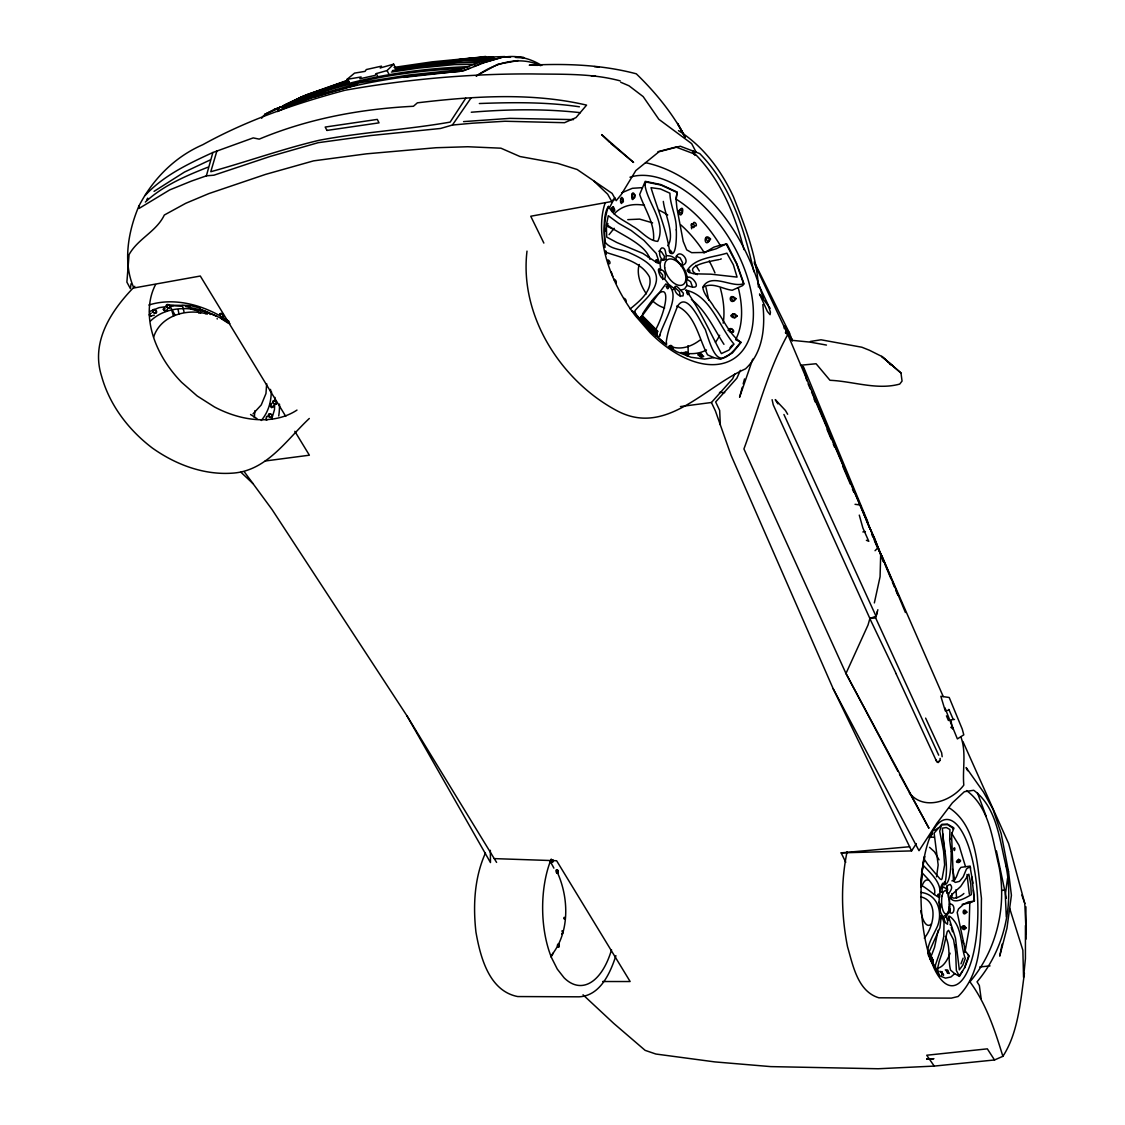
<?xml version="1.0" encoding="UTF-8"?>
<svg xmlns="http://www.w3.org/2000/svg" width="1125" height="1125" viewBox="0 0 1125 1125"><rect width="100%" height="100%" fill="white"/><g stroke="black" fill="none" stroke-linecap="round" stroke-linejoin="round"><path stroke-width="1.5" d="M930.966 833.934L931.275 837.253L930.614 835.158M648.844 326.602L649.223 323.677M648.942 326.377L648.028 325.617M655.777 331.439L655.819 330.413L656.072 331.256M656.114 332.606L655.2 333.38M272.841 406.814L271.702 407.728A3.853 1.505 86 0 1 270.97 406.209L271.448 403.284M931.767 961.411L931.95 962.156L931.823 961.017M754.256 263.222L787.781 334.519L880.706 553.598L880.073 576.745L874.35 602.916M728.03 330.328C731.812 325.209 737.958 334.955 729.225 331.537M785.995 333.169L786.08 330.342L792.042 339.258M274.683 404.438L274.472 409.697L271.645 419.259M274.823 400.936L274.964 397.42M613.688 209.77C613.702 200.419 610.552 215.241 613.477 211.289M929.855 954.464L929.222 956.039M931.598 960.877L932.062 958.908L930.938 957.066M931.978 959.597L932.048 961.791M932.034 959.878L932.02 960.666M931.711 961.959L931.641 961.102M921.727 874.463L920.841 887.358M921.628 873.872L921.178 885.502C924.37 885.769 942.216 902.095 939.361 895.978C942.834 883.406 931.022 873.802 923.372 865.463L923.091 864.394M1025.438 925.495L1025.423 958.641L1023.553 977.386L1022.864 950.217L1009.589 908.1M266.681 383.709L265.964 393.553L261.239 404.958L253.027 413.859M653.006 327.797L652.163 330.173M642.319 317.194L643.823 318.094M931.177 957.502L931.106 960.652M932.259 960.047L932.611 960.862L932.527 959.639M644.048 321.764L644.977 323.142M932.358 961.988L932.4 960.356M254.334 417.473L254.897 410.737M784.252 328.584L784.477 325.884L789.539 333.225L792.394 340.973M931.12 956.644L930.459 955.434L929.869 957.853L929.883 954.323M648.38 322.678L646.777 324.562L646.748 323.48M675.816 258.961C677.827 245.602 693.337 262.617 681.877 265.416C677.32 261.942 674.648 255.656 667.969 255.755C664.172 256.725 667.308 247.57 661.866 247.866C657.506 250.355 659.686 262.645 666.127 259.102L666.042 255.966M1024.425 973.195C1020.656 1000.463 1018.181 1033.003 1002.881 1056.333L994.514 1059.961L934.228 1066.092L878.203 1068.75L770.738 1066.612L714.839 1061.902L655.847 1054.027L645.131 1050.356L613.73 1023.398L583.031 994.795M931.402 957.473L932.034 959.034M131.062 283.739L130.402 288.619L126.886 282.136L129.066 254.63C137.827 238.711 156.403 231.666 164.334 215.016L185.766 203.287L208.87 193.584L265.57 174.389L313.594 160.861L366.511 153.83L436.148 147.727L467.789 146.742L500.92 148.191L519.975 156.53L557.606 163.35L577.153 169.509L612.127 193.402L616.205 200.7L621.366 194.386L635.822 170.578L659.039 151.734L680.288 146.222L699.722 153.577C730.955 185.302 744.272 229.444 753.933 271.786M1007.578 878.217L1005.3 894.952L1006.298 916.875M653.836 331.298L655.031 329.442L654.384 329.091M551.756 860.133L552.361 861.806L552.769 859.964M931.303 960.511L931.95 958.416M939.572 893.925L938.967 902.306L941.133 905.498L939.867 909.759L940.388 911.855L945.577 922.795L947.489 924.244L947.658 921.108L945.661 915.173L943.017 916.777M940.064 891.478L940.641 887.569M929.855 954.169L930.22 955.308M647.775 325.786L648.464 323.606M921.867 872.297L923.934 857.672M921.839 872.705L924.567 856.28L924.483 859.57L927.619 864.211L940.078 878.962L941.386 879.595L942.075 878.836L944.634 864.872L943.566 851.063L939.712 831.206L941.498 824.977L947.517 824.583L953.733 828.689L951.553 834.272L953.438 880.903L955.322 882.422L959.513 881.339L963.211 876.811L966.502 868.936L970.017 866.587L972.97 883.209M929.672 956.363L929.897 954.9M929.053 954.619L929.166 955.392A83.194 28.308 88 0 1 940.261 821.827A83.194 28.308 88 0 1 977.653 920.503A83.194 28.308 88 0 1 933.947 967.95L928.786 954.183L929.447 953.072M847.069 851.766C840.6 883.041 841.345 915.539 847.533 946.786C852.975 965.32 857.644 991.448 878.864 997.805L951.356 998.128L958.092 996.511C983.489 971.733 980.817 931.191 981.45 898.327C977.527 868.078 977.569 826.594 949.345 807.933M929.109 953.733L928.758 951.75L929.334 952.734M654.145 332.283L654.441 331.439L654.694 332.339M394.073 67.388L432.155 61.847L472.008 58.008L494.044 58.163L479.531 62.269L459.605 69.736L408.825 75.023L360.07 82.702L317.292 95.245L282.333 108.239L283.922 105.356L300.192 97.594L348.75 80.93M932.33 963.127L932.948 959.85M932.245 963.802L932.977 960.005L928.673 950.723M649.322 323.62L648.155 323.156M929.419 954.056L928.786 955.603M929.489 954.239L929.377 953.255M930.628 957.783L930.516 958.725M930.684 958.064L930.727 957.333M1002.108 944.156L999.731 956.123L1006.959 928.209L1011.417 895.275L1008.492 871.523L1001.152 833.513L992.995 809.283L983.559 792.183L966.136 767.559L967.584 770.695M645.483 323.522L645.919 322.439M948.459 919.786C948.712 918.548 947.334 915.159 949.823 916.397C962.62 926.311 960.258 944.817 965.278 958.528L962.761 965.194L959.33 969.862L955.463 937.983L948.741 917.184L948.558 919.73M930.417 955.673L930.98 956.602M938.138 930.375L934.552 947.334L931.528 955.252M951.834 893.588C949.725 901.997 960.75 896.836 963.886 893.489M945.661 917.198C950.048 912.277 949.612 904.809 949.092 898.594C945.239 893.405 955.209 889.65 950.175 884.419C945.492 884.897 945.647 891.211 948.108 893.545M646.706 324.478L647.986 325.364M527.006 251.114C519.314 315.197 560.236 379.983 615.797 410.105C665.184 437.569 703.702 387.45 745.495 368.859C763.017 352.589 765.394 327.009 762.82 304.538M964.912 952.327L969.047 929.362L969.778 902.911L974.447 900.787L971.831 876.853M652.05 328.57L651.291 329.189M938.967 902.306L940.388 911.419L939.966 910.083M644.161 320.653L643.402 321.272M942.159 756.731L941.653 752.794L925.636 718.13M931.767 958.528L931.444 960.708M928.659 955.097L929.166 952.678M930.431 955.87L930.22 958.936M930.22 958.641L930.783 956.391M930.389 958.767L930.895 956.391M946.786 893.222L947.63 889.847L946.983 885.727M654.947 330.103L654.778 330.82M947.081 970.383L947.531 973.322L947.784 970.186L945.323 969.877L949.134 973.547L948.052 971.17M936.534 876.811L938.166 864.956L934.13 833.119L941.878 824.302L947.489 824.105L953.747 827.817L953.086 829.237M645.609 323.17L646.495 324.478M742.275 387.253L739.589 397.238L752.723 359.156M743.175 383.92L744.511 378.928M938.7 755.184L875.644 617.934L877.387 611.578M206.381 175.838L212.864 152.508L253.223 137.897L259.2 139.134C308.194 118.673 360.562 108.928 413.438 106.27L417.389 102.825C473.358 96.188 531.352 92.236 586.589 105.117L576 117.605L564.539 122.695L505.012 121.247L472.486 123.202L452.405 125.044L440.494 128.475L370.688 135.548L318.15 142.692L270.056 156.473L213.947 175.191L206.381 175.838L191.517 181.055L169.664 189.928L139.022 208.463L138.938 205.987C152.944 178.988 174.741 156.909 202.781 144.717C247.373 120.009 295.805 103.472 344.897 90.281C406.814 79.228 469.589 73.617 532.491 73.941C561.741 74.461 591.75 73.153 620.227 80.888M897.863 771.272L845.972 673.481L868.036 624.994L869.892 618.497L876.038 616.219L877.866 609.708M656.114 332.916L654.595 332.747M216.886 151.003L210.783 171.717C246.895 161.789 282.614 148.908 319.261 140.259C362.559 132.047 406.913 129.713 450.155 122.105L465.778 98.17M656.578 334.28L657.478 331.242L641.967 315.661L640.35 317.981M656.269 336.192L657.731 331.242L641.883 315.309M703.392 287.058C712.969 281.883 722.672 289.238 732.234 290.25L742.556 285.623L744.033 284.02L736.945 263.897L726.989 244.055L720.183 245.222C708.947 226.927 694.223 210.403 675.872 199.027L677.264 192.108L660.825 184.556L645.216 181.336L639.661 194.47C644.808 209.517 654.919 223.397 653.527 240.047M647.353 322.467L646.538 322.791M650.953 327.642L650.798 326.728M930.909 959.231C922.866 950.92 932.273 937.8 937.505 926.17C942.891 912.361 937.828 894.277 920.897 892.406M643.078 319.725L643.148 318.881M652.12 326.489L650.363 324.661M951.202 839.545L951.103 838.266M963.633 943.495L962.438 940.795M615.909 955.688C610.228 973.139 600.216 995.794 579.066 996.82L517.697 996.553C489.023 990.956 480.347 956.967 475.959 932.189C472.95 905.653 474.342 877.669 485.452 853.031M964.631 968.006L969.033 956.278L968.006 954.717M960.975 963.844L963.127 958.134M929.489 955.955L929.784 954.9M948.825 913.05L949.922 910.308L949.556 905.962M942.159 887.934C946.195 874.519 936.366 893.686 942.089 892.181L942.159 887.934L944.044 887.217L945.942 888.68M651.502 326.475L650.166 328.078L651.052 327.572M643.177 319.655L642.277 320.161L643.612 318.403M622.547 201.938L621.548 203.498L620.691 202.542A4.5 1.702 -78.3 0 1 620.663 200.222L621.717 197.269L623.011 198.675A4.5 2.208 -74.7 0 1 622.786 201.15M740.391 370.336L736.861 378.211L715.669 401.934L719.663 410.442L720.309 424.828M734.766 374.062L732.642 378.788L711.422 402.497L680.442 406.561M687.009 285.384C709.931 294.806 682.791 262.716 687.009 285.384L684.548 288.956L680.555 290.236C671.231 278.156 673.439 297.745 683.058 295.875L683.381 293.203L680.555 290.236M653.245 331.003L654.37 329.161M681.117 266.062L682.622 262.842L680.175 257.934L676.209 256.233M138.938 205.987C128.363 230.752 122.428 262.603 133.903 287.986L200.306 276.033L285.75 416.377M153.619 337.092C160.552 315.408 187.144 308.067 207.366 314.1M650.208 324.83L648.97 327.08L650.925 328.88M646.073 320.766L645.145 322.973L646.397 321.286M645.848 322.073L646.467 321.356M655.495 330.117C670.317 301.683 671.512 268.917 642.727 313.692M950.878 896.245L951.117 898.945L950.892 896.203M642.445 320.428L641.517 319.022M641.419 319.092L642.417 317.137M661.486 259.242L660.08 263.925L660.684 269.944C665.648 269.297 667.252 281.025 662.513 278.311C659.644 277.566 656.002 265.177 660.684 269.944M609.272 208.195L613.013 200.981L615.459 198.661M643.641 318.698L642.825 318.98M962.564 970.917L959.175 975.797L956.348 970.467L955.645 952.087L953.592 939.839L948.558 930.305L947.166 931.795L942.961 950.484L939.262 961.088L937.589 968.498L938.7 973.786L932.85 964.153L929.166 951.778L939.909 927.802L941.442 914.906L944.016 922.669L943.777 936.323L941.245 948.192L935.367 965.208L935.508 967.528L932.217 961.791M146.855 199.589L147.741 198.141M845.761 862.284L841.162 852.863L911.573 850.908L916.312 843.652M646.228 321.863L645.483 322.017M939.741 760.528L938.053 762.441A11.419 3.628 83.6 0 1 935.691 759.642M931.95 962.466L931.922 961.27M452.405 125.044L471.22 97.706M396.731 70.355L393.652 64.153L387.084 70.552L376.298 73.589L375.061 75.389L359.831 78.778L361.083 76.978L347.105 79.312L349.467 83.911M929.644 836.564L932.484 832.556M930.67 835.608L929.869 836.719M261.661 118.252L263.672 115.467L265.303 115.228M924.272 938.109C933.37 927.703 939.544 901.336 920.897 896.892M274.233 109.448L281.039 106.973L264.769 114.441L274.233 109.448L287.297 104.611L279.352 107.634L277.439 111.516C334.448 85.345 397.462 75.755 459.633 71.494M930.684 835.594L932.513 833.555L930.938 836.072M609.103 234.647L614.166 228.277M134.803 286.298C111.516 310.036 90.408 341.606 101.63 376.341C109.673 405.225 128.588 429.919 152.227 447.947C175.387 464.414 203.372 475.13 232.116 473.175C266.611 471.22 286.439 439.819 309.305 418.472M543.853 243.07L530.747 216.239L611.775 201.502L614.869 197.719M730.041 347.681L732.234 345.122M145.167 195.455C163.308 175.612 188.719 163.589 212.864 152.508M550.702 956.194C570.389 932.794 569.18 896.33 556.172 869.906M930.53 836.564L929.841 837.309M942.019 974.897L941.836 971.522L941.723 974.855M875.053 550.702L877.036 548.719M653.4 331.031L654.188 328.655M145.336 202.064C162.914 185.723 185.681 175.936 207.816 167.245M644.33 319.866L644.386 318.783M630.183 308.939C639.478 301.205 653.231 290.531 649.434 276.834C640.8 261.38 621.802 257.709 606.431 252.478L606.234 251.48M973.406 890.142L974.109 901.195L968.344 901.941L963.563 904.261L958.486 908.972L957.206 912.473L965.489 951.342L968.808 955.463L964.561 967.613L959.498 976.402L954.717 973.673L950.892 976.992L945.52 978.145L940.05 975.952L938.025 973.87M347.105 79.312L354.53 73.125L365.034 71.367L366.314 69.553L381.473 66.15L380.222 67.95L393.652 64.153M154.364 315.155L151.622 315.83A3.98 1.884 -8.1 0 1 149.752 315.408L149.147 314.845M649.884 259.298C646.2 244.266 620.072 234.534 607.472 225.127M941.034 918.591L941.091 916.017M934.327 894.558C937.238 886.402 926.255 877.823 921.502 872.03M154.055 191.363L184.5 172.055L210.347 159.877M934.748 830.334L938.616 827.719M672.806 289.856L675.492 288.127L679.373 291.586L680.33 296.508M646.439 322.931L646.594 323.255M650.714 326.911L651.403 325.969M700.017 340.045C691.777 346.458 680.977 350.241 670.753 346.542M704.067 252.984L713.883 247.148L720.183 245.222M476.494 75.98C494.705 63.042 519.258 55.35 540.506 65.658M476.086 75.966L497.939 64.223L518.203 60.539M168.666 305.409L181.983 306.211M283.922 105.356L304.312 95.737L347.667 80.578M285.652 104.752L302.105 96.68L348.3 80.662M282.825 106.552L297.787 99.211L327.586 88.284L349.27 81.675M282.642 107.494C340.523 79.875 404.859 69.188 468.534 66.642M282.333 108.239C338.892 81.492 401.653 71.03 463.781 68.4M264.769 114.441L279.352 107.634M474.188 66.403L480.277 63.773M958.627 859.373C951.384 864.83 965.475 861.736 958.641 859.359M621.591 192.853L632.348 188.311L641.798 187.678M149.611 311.484L159.117 307.645L165.333 306.759M287.142 104.189L306.97 94.584L348.455 79.945M720.155 259.341L721.28 258.891M949.373 904.163C956.545 902.559 954.52 918.675 948.642 911.25M461.123 71.283L469.716 68.231M969.778 902.911L962.156 904.331M501.286 57.488L481.795 63.113M314.662 97.017L357.342 84.628M657.928 151.72L675.942 147.052L695.433 154.378C720.9 180.253 735.145 214.931 743.977 249.638M951.891 880.861L953.339 880.509C957.98 877.317 957.192 871.2 960.933 867.375L970.102 866.095L970.608 868.177M718.987 259.608C712.491 260.817 680.611 266.119 697.359 274.669M653.569 331.481L652.753 331.003M738.295 287.733C742.43 304.706 743.794 323.677 735.652 339.694L741.15 342.38L732.347 353.011L720.647 359.283L713.784 357.609L704.63 359.1L691.073 357.272L676.603 351.647L668.25 346.416M862.875 531.956L865.392 531.562M810.436 341.438L821.025 339.792L861.877 347.231L869.372 350.227L881.733 356.414L900.984 372.98L902.053 381.08L899.719 384.075C876.938 390.375 853.003 381.248 829.983 380.292L816.089 363.741L800.466 365.259M949.345 710.17L945.253 710.803L940.837 696.291L949.191 697.486L962.255 729.113L963.788 734.836L957.375 738.9L951.722 725.062L950.962 719.873L954.506 719.438M392.414 70.566L421.425 66.263L457.608 62.761L479.531 62.269M944.48 884.517L944.381 882.014M395.297 68.991L425.616 64.575L463.753 60.891L484.903 60.863M391.402 72.056L418.641 68.062L454.444 64.589L474.68 64.35M395.17 68.288L428.203 63.478L466.875 59.737L489.037 59.709M1001.798 890.466L1004.527 890.072M402.877 67.05L406.308 66.558M435.572 62.381L439.017 61.889M173.447 305.606L169.987 306.098L175.05 315.028M265.163 460.997L309.375 455.203L294.834 431.311M403.706 77.386L463.795 70.706L484.467 62.536L504.83 56.559L480.586 57.347L464.991 59.048M444.867 61.298L449.972 60.694M453.375 60.286L485.733 56.447M444.206 61.312L449.409 60.75M454.598 60.187L461.531 59.428M457.706 60.131L461.081 59.766M467.831 59.034L472.894 58.486M979.748 966.966L990.042 965.883M463.556 121.613L509.808 118.364L573.539 119.616M875.644 617.934L869.78 618.455L896.147 673.664M841.162 852.863L909.605 846.731L911.573 850.908M471.277 112.233C507.544 109.266 544.191 108.605 580.373 112.683M479.348 103.528C512.634 102.263 546.413 101.925 579.403 106.791M477.956 57.938L493.27 57.178M627.792 219.642L639.605 219.108L652.598 222.862M602.705 981.52L630.141 981.534L556.622 860.738L494.255 858.614L407.053 715.978L272.067 509.555L244.294 471.783M644.105 319.866L643.95 318.403M537.891 65.32L529.27 65.222C565.017 63.38 601.566 64.589 636.3 73.814C655.552 92.447 672.722 113.498 685.308 137.222M676.856 306.028C695.377 313.959 698.808 338.892 707.541 354.811L713.784 357.609M510.539 57.305L503.845 57.178C517.247 54.9 530.297 58.528 541.772 65.475M515.559 57.403L523.941 57.572L515.419 57.305M503.48 56.939L510.3 57.15M164.714 308.756C159.131 309.136 170.072 312.159 167.147 309.347M719.494 392.414L724.697 392.625M591.272 75.867L595.533 76.12M181.673 305.381L168.539 305.227M185.386 306.45L204.497 310.809L216.984 316.434M790.805 340.2L810.084 342.113L826.453 345.066M594.253 66.6L599.161 67.092M666.703 344.995L649.673 330.511L634.05 311.948L631.673 310.739M656.297 330.736L656.17 331.186M855.042 504.309L859.402 504.9M699.314 354.122C692.634 354.741 711.155 359.367 700.045 354.291M661.148 259.833L663.708 260.283L664.439 256.317L661.359 251.663L658.8 251.198M687.966 294.694C691.523 292.303 684.337 289.589 687.53 294.258M645.511 162.675C702.928 175.162 741.291 230.048 758.348 283.205M620.747 82.266L628.987 85.781L643.177 96.609L658.842 119.306L691.664 143.634L696.15 152.227M186.483 305.719L189.759 306.591M199.575 309.164L208.238 312.497L210.403 314.48M190.589 308.967L198.07 310.922L199.013 313.242M667.786 245.784C675.253 235.491 664.833 214.439 663.314 201.403M691.369 299.447C706.134 310.697 713.995 328.992 723.966 344.334M653.541 331.397L652.556 330.778M202.809 310.458L204.3 311.062M651.698 327.67L652.486 327.291L651.6 326.067M655.003 332.944L654.975 331.242M866.363 540.267L868.795 541.322L862.903 528.047L859.275 515.109M655.622 329.934L656.55 330.82M889.847 364.275L893.039 365.737M645.23 319.5C643.57 324.844 644.386 317.095 646.594 320.878M669.698 346.416C666.984 344.897 676.111 350.944 672.342 348.159M250.537 414.506L256.978 418.641M650.827 328.936L651.741 329.119L651.825 327.895M673.763 288.239L668.686 284.288L664.383 278.677M221.344 318.698L228.572 323.409M686.63 279.084L690.623 281.686L692.367 286.692M652.88 327.389L654.216 328.556L653.245 330.863M785.334 332.761L787.781 334.519C767.728 370.462 758.067 410.695 743.92 448.959L845.972 673.481L928.955 828.253L899.508 774.366M950.794 727.298L953.325 729.211L944.93 707.822M678.473 130.627C703.406 146.334 721.125 170.283 733.43 196.72C744.75 225.773 756.802 255.628 758.405 287.114M966.502 790.566C989.789 807.539 992.447 839.77 998.845 865.73C1007.227 906.019 996.708 950.4 969.919 981.816C986.259 1003.823 994.88 1030.331 1002.881 1056.333M610.819 143.48L633.586 162.436L601.636 134.606L609.666 142.369M909.394 792.998C924.033 811.294 951.694 801.239 963.802 785.109C962.353 769.12 966.572 751.88 960.792 736.678M890.887 364.219L881.733 356.414L900.984 372.98M954.717 973.673L950.541 970.088C947.672 959.062 950.934 946.884 945.422 936.422M929.559 847.322L934.552 851.878L939.038 859.795M240.919 472.219L252.97 483.595M593.831 181.041L607.683 194.217L611.775 201.502M938.081 973.786L938.714 974.419L932.723 964.547M657.478 331.242L656.156 334.884L640.392 319.036L641.967 315.661M646.495 320.934L646.791 321.089A1.814 1.083 58.1 0 1 647.227 321.792L647.212 322.102M759.488 294.131L770.175 308.377M659.025 270.83L662.625 274.992L662.723 279.562M951.553 833.161L959.077 845.438L965.461 866.517M654.244 332.227L655.186 332.789L654.877 330.75M934.228 1066.092L926.719 1055.236L987.342 1048.852L994.514 1059.961M267.961 416.756C266.189 414.745 265.781 419.147 266.597 420.216M682.228 265.556L685.716 271.673L687.502 277.988M651.727 327.952L652.163 326.77M494.255 858.614L496.603 862.397M777.909 403.875L775.252 399.6L785.433 410.47L787.655 414.253M695.939 265.373L699.328 271.027M407.053 715.978L490.472 862.566L490.345 850.317M693.014 150.989L694.73 154.041M692.578 150.905L694.252 153.956M692.466 150.863L694.941 155.433M758.63 283.852L763.439 298.688M711.422 402.497L715.43 410.991L730.997 455.147L833.147 688.655L919.012 850.697L937.041 823.064L952.383 802.842L964.336 791.719L973.716 790.27C996.905 807.37 999.492 839.587 1005.905 865.561C1014.286 905.892 1003.809 950.316 977.048 981.816L979.355 985.542L981.112 998.522M754.256 261.858L789.539 333.225M376.298 73.589L377.859 76.683M387.084 70.552L389.405 75.206M833.147 688.655L909.605 846.731M863.409 512.578L884.278 562.767L873.647 537.863M757.659 282.572L767.967 304.538L770.428 312.173L770.077 314.677L767.377 311.428L759.656 294.37M866.573 521.072L874.8 538.678L883.195 561.516M929.587 958.064L931.584 962.367M896.034 673.622L935.803 759.67A11.419 3.628 83.6 0 0 938.166 762.469L939.853 760.556A3.291 1.041 83.6 0 0 940.177 758.461L940.064 758.419M783.928 414.492L876.038 616.219M962.902 741.487L1008.619 843.581L1024.791 903.459L1026.183 933.877M869.892 618.497L773.255 404.859L772.102 399.684M950.442 925.186L950.02 924.188M880.706 553.598L943.228 696.53M948.853 709.369L953.058 719.002M1005.905 865.561L1008.492 871.523M808.144 383.934L810.197 388.744M811.575 391.95L869.85 528.23M946.434 715.837L948.445 720.52M814.078 399.066L815.456 402.272M827.1 429.595L831.22 439.242M833.273 444.066L834.637 447.286M842.864 466.566L850.402 484.242M852.455 489.066L853.819 492.286M871.636 534.066L873.014 537.286M874.378 540.506L877.809 548.536M884.953 564.384L891.042 578.911M892.392 582.145L894.417 586.983M895.767 590.217L897.792 595.055M654.82 332.747L654.764 332.002M867.769 521.761L803.461 366.75L806.78 380.728M881.902 555.792L905.428 612.52M802.392 365.906L806.611 376.903M977.372 792.717L986.231 816.469M1021.837 895.036L1024.791 903.459M611.269 271.842L612.858 276.469M1006.369 898.228L996.427 850.95M613.997 279.478L613.87 279.703M171.548 309.769L173.602 316.181M929.278 952.889L929.545 953.873M205.172 311.709L205.748 313.664M951.258 927.408L952.552 931.767M927.675 950.527L928.223 952.692M607.992 261.211L608.302 262.603M655.875 331.383L655.931 332.198M705.952 287.353L708.778 300.192M184.022 311.78L182.334 305.128L191.222 305.761L200.348 308.152L200.616 313.2M178.116 309.769L178.988 313.931M605.686 250.861L606.305 254.25M966.994 874.463L969.328 894.164M936.591 969.652L936.689 970.509M943.903 846.141L942.708 833.737M608.316 206.536C602.873 214.242 603.928 234.548 605.053 247.458M944.381 849.6L944.62 851.583M955.702 944.705L955.955 947.475M944.255 917.691L944.283 920.63M1025.902 906.792L1026 939.164M931.402 923.864A22.739 7.931 88 0 1 921.881 915.905M921.558 914.667A22.739 7.931 88 0 1 920.742 910.631M921.825 886.598A22.739 7.931 88 0 1 928.631 880.284M950.119 909.014A22.809 7.819 88 0 1 949.852 911.784M929.25 837.647A65.644 22.739 88 0 1 933.989 837.408M952.467 868.95A65.644 22.739 88 0 1 954.675 880.158M955.913 889.805A65.644 22.739 88 0 1 956.559 898.116M950.105 953.227A65.644 22.739 88 0 1 936.787 968.344M664.636 307.941A28.589 16.748 57.8 0 1 652.486 300.797M646.439 293.878A28.589 16.748 57.8 0 1 639.295 264.473M629.972 177.202A105.047 60.736 57.9 0 1 752.513 300.262A105.047 60.736 57.9 0 1 650.025 332.606L635.47 315.9A105.047 60.736 57.9 0 1 605.236 202.725M607.5 226.448A102.136 61.706 57.6 0 1 613.702 229.528M687.966 345.712A102.136 61.706 57.6 0 1 688.134 354.319M694.083 226.772A2.053 1.153 57.6 0 1 692.325 227.095A2.053 1.153 57.6 0 1 691.214 224.395A2.053 1.153 57.6 0 1 693.169 224.536M620.367 198.717A2.152 1.252 56.4 0 1 622.73 199.434A2.152 1.252 56.4 0 1 622.884 202.12A2.152 1.252 56.4 0 1 620.48 200.475M691.27 227.166A2.419 1.364 57.6 0 1 691.622 228.783M706.486 349.945A82.659 48.248 57.8 0 1 681.216 352.477M605.447 231.033A82.659 48.248 57.8 0 1 606.263 228.066M606.727 226.645A82.659 48.248 57.8 0 1 607.95 223.538M614.109 213.961A82.659 48.248 57.8 0 1 644.47 205.327M658.983 210.136A82.659 48.248 57.8 0 1 667.73 214.973M680.653 224.747A82.659 48.248 57.8 0 1 704.025 252.281M709.172 260.944A82.659 48.248 57.8 0 1 714.98 272.925M720.309 288.084A82.659 48.248 57.8 0 1 723.178 323.17M719.634 335.264A82.659 48.248 57.8 0 1 715.43 342.267M669.853 346.978A2.166 1.294 58.8 0 1 670.88 345.431A2.166 1.294 58.8 0 1 672.82 347.456A2.166 1.294 58.8 0 1 672.131 349.355M671.752 349.312A2.166 1.294 58.8 0 1 670.936 348.848M670.247 347.991A2.166 1.294 58.8 0 1 669.994 347.484M685.842 354.867A2.152 1.28 59.1 0 1 685.673 351.886A2.152 1.28 59.1 0 1 688.12 354.023A2.152 1.28 59.1 0 1 686.616 355.542M693.788 226.547A1.617 0.914 57.6 0 1 692.789 227.067A1.617 0.914 57.6 0 1 691.552 225.562M691.692 224.381A1.617 0.914 57.6 0 1 692.761 224.522M607.936 259.945A2.194 1.308 56.9 0 1 609.862 261.998A2.194 1.308 56.9 0 1 609.202 263.855M613.828 279.309A2.194 1.308 57.2 0 1 615.938 280.87A2.194 1.308 57.2 0 1 615.825 283.148M648.042 256.852A5.92 3.459 57.5 0 1 648.886 256.5M623.7 298.336A2.194 1.322 57.6 0 1 625.5 299.391A2.194 1.322 57.6 0 1 626.105 301.584M611.536 949.809A76.528 37.139 89.4 0 1 564.061 977.766L557.283 969.089L551.503 957.628A76.528 37.139 89.4 0 1 551.236 859.064M562.331 930.938A1.758 0.872 89.8 0 1 562.669 932.766A1.758 0.872 89.8 0 1 561.966 934.102M549.619 860.892A59.92 30.206 89.6 0 1 553.88 868.134M553.387 952.903A59.92 30.206 89.6 0 1 551.039 956.953M553.106 860.048A1.758 0.872 88.8 0 1 552.277 862.383A1.758 0.872 88.8 0 1 551.489 859.88M558.647 944.03A1.519 0.745 -90 0 1 559.055 946.111A1.519 0.745 -90 0 1 558 946.758A1.519 0.745 -90 0 1 557.775 944.564M562.092 930.952A1.505 0.745 89.8 0 1 562.57 932.513A1.505 0.745 89.8 0 1 561.952 933.848M558.464 943.692A1.772 0.872 -90 0 1 559.223 945.928A1.772 0.872 -90 0 1 558 947.039A1.772 0.872 -90 0 1 557.677 944.423M564.272 917.269A1.758 0.858 89.6 0 1 564.188 919.012M564.216 917.747A1.505 0.745 89.6 0 1 564.173 918.52M148.922 305.016A93.572 68.302 40.3 0 1 218.911 315.211M221.878 316.898A93.572 68.302 40.3 0 1 229.163 321.511M279.492 404.072A93.572 68.302 40.3 0 1 278.719 415.969M296.986 410.077A96.103 68.456 41.1 0 1 214.425 406.941L197.213 396L181.659 382.359A96.103 68.456 41.1 0 1 155.559 284.597M166.823 310.964A1.913 1.364 39 0 1 164.883 311.091M163.842 310.05A1.913 1.364 39 0 1 164.925 308.152M273.248 405.52A1.87 1.35 42.7 0 1 270.394 406.153M270.197 404.564A1.87 1.35 42.7 0 1 270.408 404.297M150.68 320.822A74.503 54.098 40.5 0 1 229.936 323.606M271.238 391.163A74.503 54.098 40.5 0 1 261.253 420.497M217.28 318.994A1.884 1.336 40.5 0 1 217.097 318.572M151.27 316.111A1.927 1.378 38.6 0 1 150.061 314.648M150.539 313.312A1.927 1.378 38.6 0 1 151.327 313.158M271.673 392.147A1.856 1.336 42.5 0 1 270.605 389.377M266.653 420.075A1.87 1.364 42.7 0 1 265.978 419.372M645.033 185.33C647.677 203.33 666.675 222.82 657.717 241.397C648.127 240.722 640.927 230.484 632.714 226.28C624.22 220.43 613.153 216.141 608.597 206.297C604.266 217.462 603.773 230.4 605.278 242.325C610.959 249.961 622.533 249.005 630.45 253.238C641.264 258.089 658.209 266.527 656.353 280.941C654.356 293.498 642.656 301.472 634.978 310.627C634.95 318.291 646.538 323.353 649.884 330.103C651.923 330.342 669.248 350.128 666.253 342.056C667.688 329.738 673.144 317.981 677.433 306.38C687.248 289.927 701.423 324.183 705.262 329.386C714.375 357.37 719.1 370.856 740.658 342.098C728.803 333.97 723.417 318.473 714.192 307.35C710.648 300.614 703.716 295.059 702.788 287.227C710.972 272.053 732.347 288.38 743.541 283.627L736.622 263.911L726.173 243.942L716.217 248.766L703.744 252.464L691.678 252.675L686.7 249.848L683.227 241.439L676.884 207.83L676.139 200.166L677.039 192.459L660.966 185.062L645.666 181.927L645.033 185.33M951.258 851.723C951.019 858.263 951.581 883.308 944.592 884.756C949.514 865.913 943.13 846.914 942.412 828.169L946.35 827.522L949.922 829.533L949.669 840.291L951.258 851.723M666.352 286.58C668.461 293.034 669.923 282.712 666.352 286.58M676.28 229.88C676.462 230.752 677.194 259.608 669.811 252.562C666.675 230.048 657.492 209.18 651.009 187.678L660.502 188.972L669.909 193.219C670.106 205.664 676.856 217.181 676.28 229.88M687.319 270.225L688.641 272.32L693.942 273.811L710.986 274.177L737.072 277.102L733.387 264.853L726.877 253.167C713.616 257.372 695.391 257.611 687.319 270.225M688.106 270.309C690.356 276.244 690.623 267.736 688.106 270.309M966.052 927.886L964.42 929.602A3.473 2.77 56 0 1 962.705 928.927L961.58 927.028L963.014 925.805A3.473 2.939 66.2 0 1 964.772 926.142L966.052 927.886M659.334 262.659L658.842 263.391L656.789 262.589L642.909 253.448L616.823 242.508L606.712 237.094L606.319 225.239L608.302 215.705L618.525 223.27L631.195 230.512L643.964 240.398L656.184 253.448L659.334 262.659M658.027 261.633C654.933 265.191 655.186 255.741 658.027 261.633M938.7 896.048C936.014 897.061 939.178 891.056 938.7 896.048M963.45 927.112C963.858 933.103 965.32 923.822 963.45 927.112M964.266 911.363C964.617 917.269 966.178 908.255 964.266 911.363M736.031 298.645C729.548 307.856 727.2 290.981 736.031 298.645M659.841 335.053C660.825 342.858 641.517 318.502 640.688 317.784L665.831 283.95C683.606 292.134 663.37 321.778 659.841 335.053M953.916 848.433C954.155 854.395 955.913 845.705 953.916 848.433M958.233 860.47C958.416 866.419 960.3 857.827 958.233 860.47M634.866 194.934C630.998 208.659 630.366 186.441 634.866 194.934M710.536 239.02C703.969 250.608 702.886 230.583 710.536 239.02M678.375 211.852C681.947 222.834 686.067 199.941 678.375 211.852M686.025 290.194C699.905 309.727 710.1 332.325 721.364 353.587L728.902 350.1L734.02 344.137C719.072 326.63 710.522 295.509 686.025 290.194M684 352.491L687.966 355.008L688.88 354.558A4.472 0.914 20.5 0 0 687.178 353.559L684 352.491M966.839 912.15C961.58 918.352 962.311 905.147 966.839 912.15M737.156 316.097L734.878 317.672A4.317 3.178 3.3 0 1 732.403 317.348L730.73 315.717L732.572 314.086A4.317 3.572 3.3 0 1 735.061 314.016L737.156 316.097M671.709 252.127C668.812 254.967 668.489 246.572 671.709 252.127M950.302 897.455C953.761 905.133 965.855 897.722 971.269 894.67L970.777 884.039L968.836 874.181L960.652 886.486L952.861 893.7L950.302 897.455M943.566 974.981L939.938 971.297L941.611 972.295A3.586 1.055 44.8 0 1 942.975 973.8L943.566 974.981M326.953 130.43L379.041 122.85L377.283 119.405L325.181 127.055L326.953 130.43M933.68 1058.709L926.719 1059.089L933.68 1058.709M685.083 137.194L677.587 123.469L685.027 137.166M942.075 895.936A11.672 3.994 88 0 0 945.745 913.978A11.672 3.994 88 0 0 949.008 897.103A11.672 3.994 88 0 0 942.075 895.936M731.602 298.336A2.067 1.181 58.9 0 0 734.02 300.67A2.067 1.181 58.9 0 0 733.5 297.548A2.067 1.181 58.9 0 0 731.602 298.336M706.345 238.922A2.067 1.167 57.9 0 0 708.722 241.411A2.067 1.167 57.9 0 0 708.356 238.373A2.067 1.167 57.9 0 0 706.345 238.922M693.45 223.538A2.053 1.153 57.6 0 0 695.812 225.998A2.053 1.153 57.6 0 0 695.447 223.017A2.053 1.153 57.6 0 0 693.45 223.538M679.359 210.839A2.095 1.181 57.3 0 0 681.764 213.356A2.095 1.181 57.3 0 0 681.413 210.333A2.095 1.181 57.3 0 0 679.359 210.839M699.272 354.839A2.138 1.252 59.2 0 0 701.831 357.089A2.138 1.252 59.2 0 0 701.184 353.784A2.138 1.252 59.2 0 0 699.272 354.839M664.706 267.792A14.723 8.536 57.9 0 0 681.806 285.202A14.723 8.536 57.9 0 0 679.233 263.517A14.723 8.536 57.9 0 0 664.706 267.792M729.928 329.948A2.081 1.195 59.3 0 0 732.375 332.283A2.081 1.195 59.3 0 0 731.855 329.119A2.081 1.195 59.3 0 0 729.928 329.948M732.656 315.295A2.081 1.195 59.1 0 0 735.089 317.63A2.081 1.195 59.1 0 0 734.569 314.494A2.081 1.195 59.1 0 0 732.656 315.295M631.8 195.145A2.138 1.223 56.5 0 0 634.247 197.831A2.138 1.223 56.5 0 0 634.05 194.808A2.138 1.223 56.5 0 0 631.8 195.145M611.62 209.025A2.166 1.266 56.3 0 0 614.334 211.12A2.166 1.266 56.3 0 0 613.434 207.816A2.166 1.266 56.3 0 0 611.62 209.025M556.538 870.469A1.758 0.872 89 0 0 557.086 873.323A1.758 0.872 89 0 0 558.028 871.003A1.758 0.872 89 0 0 556.538 870.469M556.636 870.623A1.505 0.745 89 0 0 557.1 873.084A1.505 0.745 89 0 0 557.916 871.088A1.505 0.745 89 0 0 556.636 870.623M166.711 306.647A1.927 1.364 39 0 0 169.692 307.561A1.927 1.364 39 0 0 168.216 304.819A1.927 1.364 39 0 0 166.711 306.647M220.022 315.239A1.884 1.336 40.5 0 0 222.848 316.659A1.884 1.336 40.5 0 0 221.948 313.903A1.884 1.336 40.5 0 0 220.022 315.239M273.22 402.567A1.87 1.35 42.7 0 0 276.047 403.805A1.87 1.35 42.7 0 0 274.978 401.006A1.87 1.35 42.7 0 0 273.22 402.567M219.755 315.239A2.194 1.547 40.5 0 0 223.059 316.884A2.194 1.547 40.5 0 0 222.005 313.678A2.194 1.547 40.5 0 0 219.755 315.239M272.967 402.581A2.18 1.575 42.7 0 0 276.272 404.016A2.18 1.575 42.7 0 0 275.02 400.767A2.18 1.575 42.7 0 0 272.967 402.581M152.831 311.709A2.25 1.617 38.7 0 0 156.347 312.778A2.25 1.617 38.7 0 0 154.617 309.558A2.25 1.617 38.7 0 0 152.831 311.709M166.458 306.703A2.236 1.603 39 0 0 169.931 307.772A2.236 1.603 39 0 0 168.23 304.566A2.236 1.603 39 0 0 166.458 306.703M153.084 311.653A1.941 1.392 38.7 0 0 156.094 312.581A1.941 1.392 38.7 0 0 154.617 309.811A1.941 1.392 38.7 0 0 153.084 311.653M268.805 415.8A1.884 1.364 42.7 0 0 271.659 417.038A1.884 1.364 42.7 0 0 270.591 414.225A1.884 1.364 42.7 0 0 268.805 415.8M268.552 415.814A2.194 1.589 42.7 0 0 271.884 417.263A2.194 1.589 42.7 0 0 270.633 413.986A2.194 1.589 42.7 0 0 268.552 415.814"/></g></svg>
